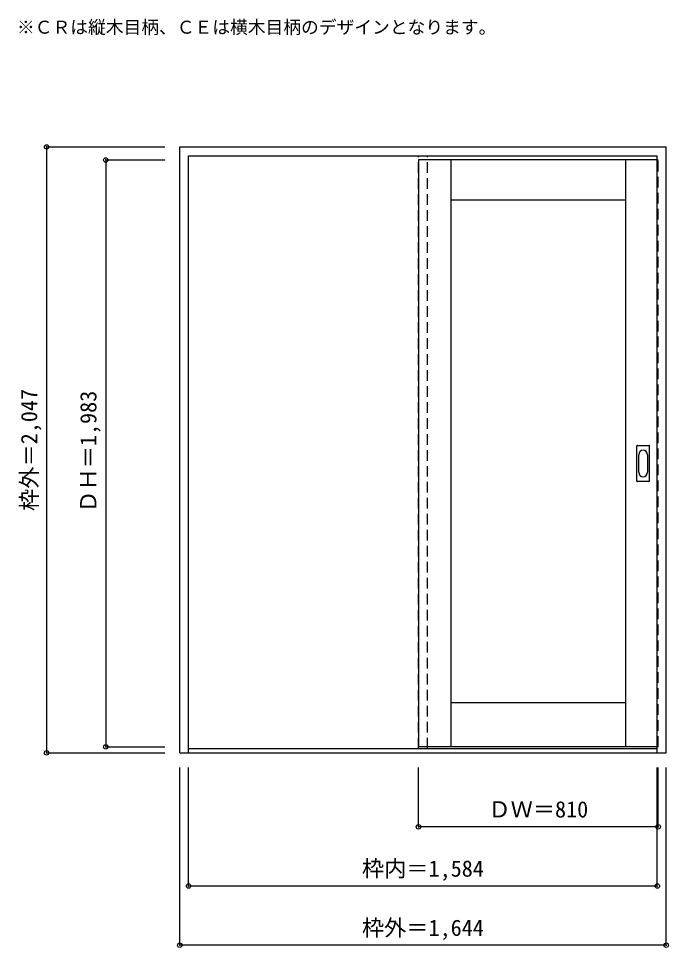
# Model space of a CAD drawing. Units: millimetres, scale not verified. Extents: x -1396 to 800, y -1311 to 1827.
import ezdxf
from ezdxf.enums import TextEntityAlignment as Align

# ---------------------------------------------------------------- set-up
doc = ezdxf.new("R2010")
doc.units = ezdxf.units.MM
doc.header["$LTSCALE"] = 30
doc.header["$PDMODE"] = 32
doc.header["$PDSIZE"] = 15
doc.linetypes.add('DASHED1', pattern=[1.8, 1.2, -0.6])
for name, color, linetype in [('0-0', 3, 'Continuous'), ('0-1_寸法', 7, 'Continuous'), ('0-2_文字', 7, 'Continuous')]:
    doc.layers.add(name, color=color, linetype=linetype)
doc.styles.add('ＭＳ ゴシック', font='')
doc.styles.get('ＭＳ ゴシック').set_extended_font_data('MS Gothic')

msp = doc.modelspace()

# ---------------------------------------------------------------- linework, layer by layer
at = {"layer": '0-0'}
for p, q in [((-851.7, -653.33), (-851.7, 1393.67)), ((-851.7, 1393.67), (792.3, 1393.67)), ((792.3, -653.33), (792.3, 1393.67)), ((-821.7, -653.33), (-821.7, 1363.67)), ((-821.7, 1363.67), (762.3, 1363.67)), ((-44.7, 1349.67), (-44.7, -633.33)), ((762.3, 1349.67), (-44.7, 1349.67)), ((65.3, -633.33), (65.3, 1349.67)), ((655.3, -633.33), (655.3, 1349.67)), ((762.3, -653.33), (762.3, 1363.67)), ((65.3, 1214.67), (655.3, 1214.67)), ((693.3, 264.67), (693.3, 383.67)), ((694.8, 385.17), (733.8, 385.17)), ((735.3, 264.67), (735.3, 383.67)), ((733.8, 263.17), (694.8, 263.17)), ((65.3, -483.33), (655.3, -483.33)), ((-851.7, -653.33), (792.3, -653.33)), ((-821.7, -638.33), (762.3, -638.33)), ((762.3, -633.33), (-44.7, -633.33))]:
    msp.add_line(p, q, dxfattribs=at)
at = {"layer": '0-0', "color": 4, "linetype": 'DASHED1'}
for p, q in [((-44.7, -638.33), (-44.7, 1363.67)), ((-44.7, 1349.67), (-44.7, 1345.67)), ((-14.7, -638.33), (-14.7, 1363.67)), ((762.3, 1349.67), (765.3, 1349.67))]:
    msp.add_line(p, q, dxfattribs=at)
at = {"layer": '0-0', "color": 7}
for p, q in [((699.3, 294.57), (699.3, 353.77)), ((729.3, 353.77), (729.3, 294.57))]:
    msp.add_line(p, q, dxfattribs=at)
at = {"layer": '0-0', "color": 4, "linetype": 'DASHED1'}
msp.add_lwpolyline([(762.3, -633.33), (765.3, -633.33), (765.3, 1349.67)], dxfattribs=at)
at = {"layer": '0-0'}
for centre, start, end in [((694.8, 383.67), 90, 180), ((733.8, 383.67), 0, 90), ((694.8, 264.67), 180, 270), ((733.8, 264.67), 270, 0)]:
    msp.add_arc(centre, 1.5, start, end, dxfattribs=at)
at = {"layer": '0-0', "color": 7}
for centre, start, end in [((714.3, 353.77), 0, 180), ((714.3, 294.57), 180, 0)]:
    msp.add_arc(centre, 15, start, end, dxfattribs=at)
at = {"layer": '0-1_寸法', "color": 4}
for p, q in [((-1301.7, 1393.67), (-1301.7, -653.33)), ((-1301.7, 1393.67), (-901.7, 1393.67)), ((-1101.7, 1349.67), (-1101.7, -633.33)), ((-1101.7, 1349.67), (-901.7, 1349.67)), ((-1301.7, -653.33), (-901.7, -653.33)), ((-1101.7, -633.33), (-901.7, -633.33)), ((-44.7, -903.33), (-44.7, -703.33)), ((762.3, -1103.33), (762.3, -703.33)), ((765.3, -903.33), (765.3, -703.33)), ((792.3, -1303.33), (792.3, -703.33)), ((765.3, -903.33), (-44.7, -903.33))]:
    msp.add_line(p, q, dxfattribs=at)
for points in [[(792.3, -1303.33), (-851.7, -1303.33), (-851.7, -703.33)], [(762.3, -1103.33), (-821.7, -1103.33), (-821.7, -703.33)]]:
    msp.add_lwpolyline(points, dxfattribs=at)
at = {"layer": '0-1_寸法'}
for p in [(-1301.7, 1393.67), (-1101.7, 1349.67), (-1101.7, -633.33), (-1301.7, -653.33), (-44.7, -903.33), (765.3, -903.33), (-821.7, -1103.33), (762.3, -1103.33), (-851.7, -1303.33), (792.3, -1303.33)]:
    msp.add_point(p, dxfattribs=at)

# ---------------------------------------------------------------- texts
at = {"layer": '0-1_寸法', "style": 'ＭＳ ゴシック'}
for s, p in [('枠外＝2,047', (-1316.7, 163.92)), ('ＤＨ＝1,983', (-1116.7, 157.92))]:
    msp.add_text(s, height=54.99, rotation=90, dxfattribs=at).set_placement(p, align=Align.BOTTOM_LEFT)
for s, p in [('ＤＷ＝810', (191.55, -888.33)), ('枠内＝1,584', (-235.95, -1088.33)), ('枠外＝1,644', (-235.95, -1288.33))]:
    msp.add_text(s, height=54.99, dxfattribs=at).set_placement(p, align=Align.BOTTOM_LEFT)
at = {"layer": '0-2_文字', "style": 'ＭＳ ゴシック'}
msp.add_text('※ＣＲは縦木目柄、ＣＥは横木目柄のデザインとなります。', height=43.99, dxfattribs=at).set_placement((-1401.7, 1763.04), align=Align.BOTTOM_LEFT)

doc.saveas('drawing.dxf')
